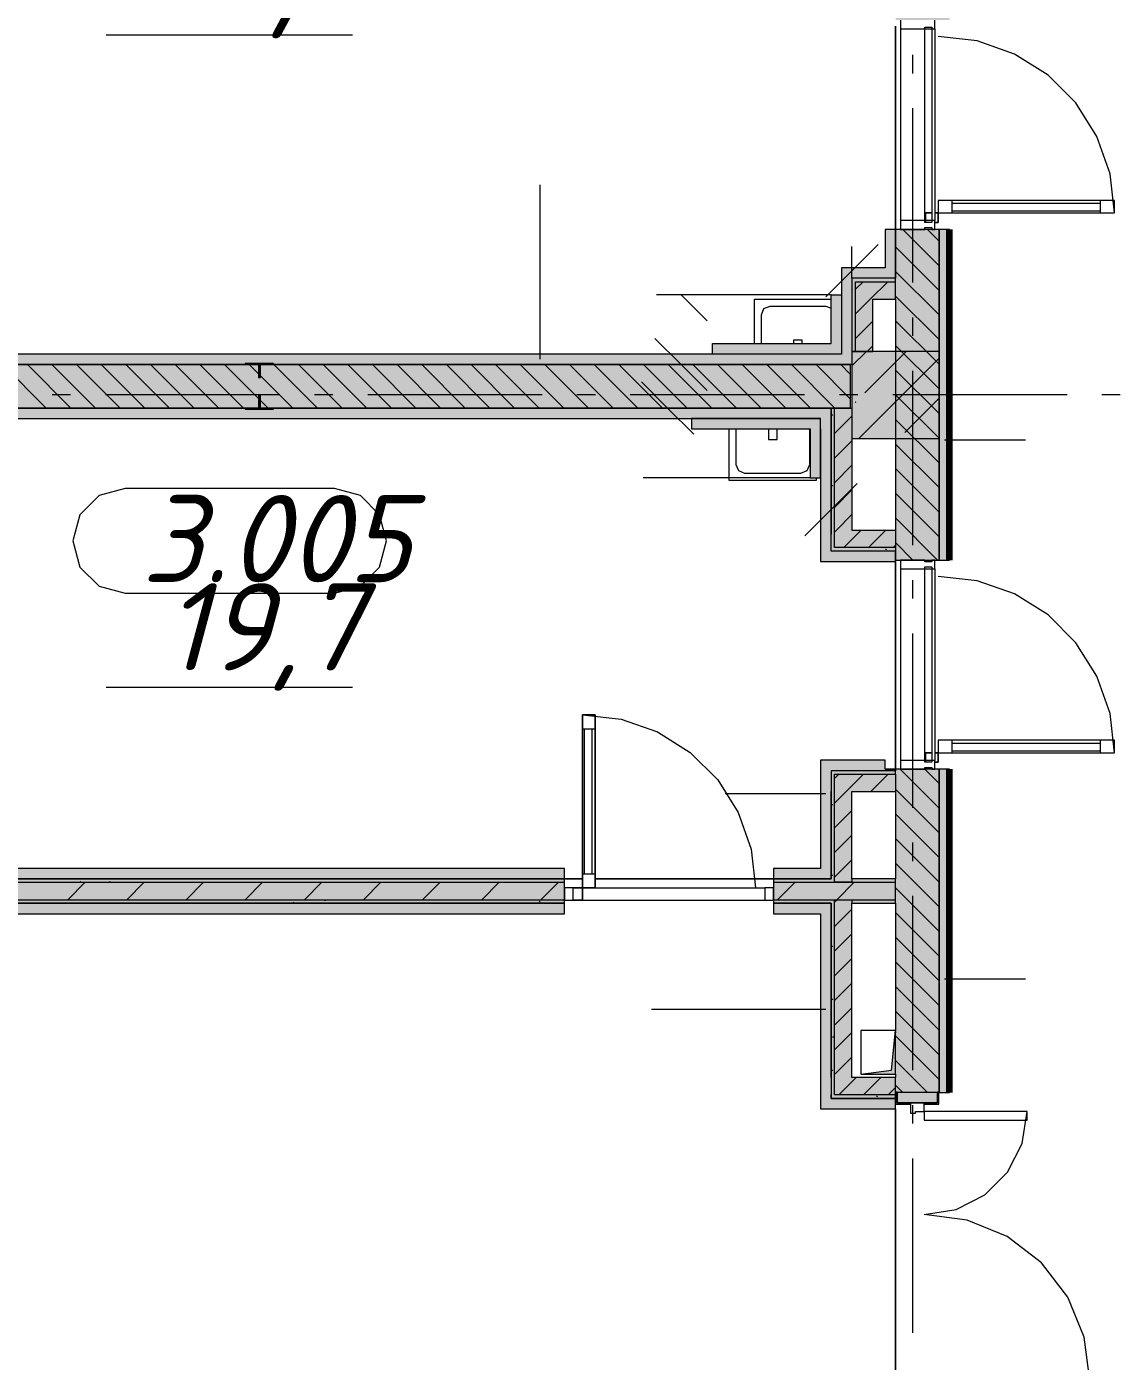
# Model space of a CAD drawing. Header units: millimetres. Extents: x -537608 to 253996, y -217170 to 186033.
# Drawn here: x -314162 to -307887, y 111279 to 118934 of the extents above; entities that cross this region are included whole.
import ezdxf

# ---------------------------------------------------------------- set-up
doc = ezdxf.new("R2010")
doc.units = ezdxf.units.MM
doc.layers.add('16) Лак 1.6м', color=160, linetype='Continuous', lineweight=90)
doc.layers.add('PDF _Геометрия', color=7, linetype='Continuous')
doc.layers.add('PDF _Текст', color=7, linetype='Continuous')
doc.layers.add('PDF _Сплошная заливка', color=7, linetype='Continuous', true_color=0xffffff)
doc.styles.add('PDF ISOCPEUR Italic', font='isocpeui.ttf')

msp = doc.modelspace()

# ---------------------------------------------------------------- hatches: boundary and pattern name
at = {"layer": 'PDF _Сплошная заливка', "transparency": 33554559}
h = msp.add_hatch(color=256, dxfattribs=at)
h.paths.add_polyline_path([(-309091.1794, 103373.2654), (-308926.1771, 103373.2654), (-308926.1771, 103491.2645), (-309176.178, 103491.2645), (-309176.178, 103373.2654)], flags=0)
h.paths.add_polyline_path([(-309011.1757, 104191.265), (-308926.1771, 104191.265), (-308926.1771, 104646.2637), (-309176.178, 104646.2637), (-309176.178, 104191.265), (-309091.1794, 104191.265)], flags=0)
h.paths.add_polyline_path([(-309011.1757, 105346.2643), (-308926.1771, 105346.2643), (-308926.1771, 107271.2631), (-309176.178, 107271.2631), (-309176.178, 105346.2643), (-309091.1794, 105346.2643)], flags=0)
h.paths.add_polyline_path([(-309176.178, 107771.2629), (-308926.1771, 107771.2629), (-308926.1771, 108895.0701), (-309176.178, 108895.0701), (-309176.178, 108152.0148)], flags=0)
h.paths.add_polyline_path([(-309011.1757, 109595.0707), (-308926.1771, 109595.0707), (-308926.1771, 109795.0693), (-309176.178, 109795.0693), (-309176.178, 109595.0707), (-309091.1794, 109595.0707)], flags=0)
h.paths.add_polyline_path([(-309091.1794, 110495.0698), (-308926.1771, 110495.0698), (-308926.1771, 110571.2628), (-309176.178, 110571.2628), (-309176.178, 110495.0698)], flags=0)
h.paths.add_polyline_path([(-308996.1739, 112821.2629), (-308926.1771, 112823.263), (-308926.1771, 114674.7169), (-309176.178, 114674.7169), (-309174.1801, 112823.263), (-309106.1812, 112821.2629)], flags=0)
h.paths.add_polyline_path([(-308926.1771, 115874.7172), (-308926.1771, 117771.2604), (-309176.178, 117771.2604), (-309176.178, 115874.7172)], flags=0)
h.paths.add_polyline_path([(-309176.178, 118971.2608), (-308926.1771, 118971.2608), (-308926.1771, 119571.2609), (-309176.178, 119571.2609), (-309176.178, 119451.2618)], flags=0)
h.paths.add_polyline_path([(-308926.1771, 120071.2607), (-308926.1771, 123276.2592), (-309176.178, 123276.2592), (-309176.178, 120071.2607), (-309088.7681, 120071.2607)], flags=0)
h.paths.add_polyline_path([(-309166.1797, 125065.5568), (-308926.1771, 125067.558), (-308926.1771, 125571.2603), (-309176.178, 125571.2603), (-309174.1801, 125067.558), (-309166.1797, 125067.558)], flags=0)
h.paths.add_polyline_path([(-308926.1771, 126071.2601), (-308926.1771, 128571.2589), (-309176.178, 128571.2589), (-309176.178, 126071.2601), (-309069.5896, 126071.2601)], flags=0)
h.paths.add_polyline_path([(-308926.1771, 129071.2587), (-308926.1771, 131570.9112), (-309176.178, 131570.9112), (-309176.178, 129071.2587)], flags=0)
h.paths.add_polyline_path([(-309176.178, 132070.9115), (-308926.1771, 132070.9115), (-308926.1771, 134768.2593), (-309176.178, 134768.2593), (-309176.178, 132222.2807)], flags=0)
at = {"layer": 'PDF _Сплошная заливка', "true_color": 0xff7d7d, "transparency": 33554559}
h = msp.add_hatch(color=11, dxfattribs=at)
h.paths.add_polyline_path([(-308926.1771, 102871.2634), (-308866.1786, 102871.2634), (-308866.1786, 103491.2645), (-308926.1771, 103491.2645), (-308926.1771, 103371.2653)], flags=0)
h.paths.add_polyline_path([(-308926.1771, 104191.265), (-308866.1786, 104191.265), (-308866.1786, 104646.2637), (-308926.1771, 104646.2637)], flags=0)
h.paths.add_polyline_path([(-308926.1771, 105346.2643), (-308866.1786, 105346.2643), (-308866.1786, 108895.0701), (-308926.1771, 108895.0701), (-308926.1771, 106736.1164)], flags=0)
h.paths.add_polyline_path([(-308866.1786, 109595.0707), (-308866.1786, 109795.0693), (-308926.1771, 109795.0693), (-308926.1771, 109595.0707)], flags=0)
h.paths.add_polyline_path([(-308866.1786, 110495.0698), (-308866.1786, 111061.2622), (-308926.1771, 111061.2622), (-308926.1771, 110495.0698)], flags=0)
h.paths.add_polyline_path([(-308866.1786, 112821.2629), (-308866.1786, 114674.7169), (-308926.1771, 114674.7169), (-308926.1771, 112821.2629)], flags=0)
h.paths.add_polyline_path([(-308866.1786, 115874.7172), (-308866.1786, 117771.2604), (-308926.1771, 117771.2604), (-308926.1771, 115874.7172)], flags=0)
h.paths.add_polyline_path([(-308866.1786, 118971.2608), (-308866.1786, 119621.2611), (-308926.1771, 119621.2611), (-308926.1771, 118971.2608)], flags=0)
for points in [[(-309236.1765, 117491.2602), (-309236.1765, 117551.2609), (-309486.1775, 117551.2609), (-309486.1775, 117491.2602), (-309248.0263, 117491.2602)], [(-309426.179, 116996.2617), (-309426.179, 117056.2602), (-316446.1767, 117056.2602), (-316446.1767, 116996.2617), (-309436.1773, 116996.2617)], [(-309546.176, 116686.2623), (-309546.176, 116746.2608), (-316416.1732, 116746.2608), (-316416.1732, 116686.2623), (-309606.1745, 116686.2623)], [(-309606.1745, 115866.2626), (-309546.176, 115866.2626), (-309546.176, 116686.2623), (-309606.1745, 116686.2623), (-309606.1745, 116346.2614)], [(-309546.176, 114666.2623), (-309236.1765, 114666.2623), (-309236.1765, 114726.2629), (-309606.1745, 114726.2629), (-309606.1745, 114666.2623)], [(-309606.1745, 114046.2633), (-309546.176, 114046.2633), (-309546.176, 114666.2623), (-309606.1745, 114666.2623), (-309606.1745, 114106.2618)], [(-309606.1745, 112726.2617), (-309546.176, 112726.2617), (-309546.176, 113846.2626), (-309606.1745, 113846.2626), (-309606.1745, 113815.6067)], [(-309176.178, 112726.2617), (-309176.178, 112786.2624), (-309546.176, 112786.2624), (-309546.176, 112726.2617), (-309248.0263, 112726.2617)]]:
    msp.add_hatch(color=11, dxfattribs=at).paths.add_polyline_path(points)
at = {"layer": 'PDF _Сплошная заливка', "transparency": 33554559}
for points in [[(-309176.178, 117471.2614), (-309176.178, 117491.2602), (-309426.179, 117491.2602), (-309426.179, 117471.2614), (-309248.0263, 117471.2614)], [(-309426.179, 117071.2621), (-309406.1738, 117071.2621), (-309406.1738, 117471.2614), (-309426.179, 117471.2614), (-309426.179, 117355.3507)], [(-309176.178, 117371.2611), (-309176.178, 117471.2614), (-309406.1738, 117471.2614), (-309406.1738, 117371.2611), (-309248.0263, 117371.2611)], [(-309248.0263, 116571.2623), (-308926.1771, 116571.2623), (-308926.1771, 117071.2621), (-309426.179, 117071.2621), (-309426.179, 116571.2623)], [(-309546.176, 116746.2608), (-309436.1773, 116746.2608), (-309436.1773, 116996.2617), (-316446.1767, 116996.2617), (-316446.1767, 116746.2608), (-310082.8987, 116746.2608)], [(-309176.178, 115946.262), (-309176.178, 116046.2624), (-309526.1793, 116046.2624), (-309526.1793, 115946.262), (-309248.0263, 115946.262)], [(-309176.178, 115926.2611), (-309176.178, 115946.262), (-309546.176, 115946.262), (-309546.176, 115926.2611), (-309248.0263, 115926.2611)], [(-309176.178, 114646.2613), (-309176.178, 114666.2623), (-309546.176, 114666.2623), (-309546.176, 114646.2613), (-309248.0263, 114646.2613)], [(-309176.178, 114546.2631), (-309176.178, 114646.2613), (-309526.1793, 114646.2613), (-309526.1793, 114546.2631), (-309248.0263, 114546.2631)], [(-309248.0263, 112806.2633), (-309176.178, 112806.2633), (-309176.178, 112906.2615), (-309526.1793, 112906.2615), (-309526.1793, 112806.2633)], [(-309176.178, 112786.2624), (-309176.178, 112806.2633), (-309546.176, 112806.2633), (-309546.176, 112786.2624), (-309248.0263, 112786.2624)]]:
    msp.add_hatch(color=256, dxfattribs=at).paths.add_polyline_path(points)
at = {"layer": 'PDF _Сплошная заливка', "true_color": 0xbce362, "transparency": 33554559}
msp.add_hatch(color=63, dxfattribs=at).paths.add_polyline_path([(-310082.8987, 116626.2616), (-309606.1745, 116626.2616), (-309606.1745, 116686.2623), (-310346.179, 116686.2623), (-310346.179, 116626.2616)])
at = {"layer": 'PDF _Сплошная заливка', "transparency": 33554559}
h = msp.add_hatch(color=256, dxfattribs=at)
h.paths.add_polyline_path([(-309526.1793, 112806.2633), (-309526.1793, 113906.2632), (-309546.176, 113906.2632), (-309546.176, 112806.2633)], flags=0)
h.paths.add_polyline_path([(-309546.176, 114046.2633), (-309526.1793, 114046.2633), (-309526.1793, 114646.2613), (-309546.176, 114646.2613), (-309546.176, 114523.5559)], flags=0)
h = msp.add_hatch(color=256, dxfattribs=at)
h.paths.add_polyline_path([(-309426.179, 112906.2615), (-309426.179, 113926.262), (-309526.1793, 113926.262), (-309526.1793, 112906.2615)], flags=0)
h.paths.add_polyline_path([(-309526.1793, 114026.2624), (-309426.179, 114026.2624), (-309426.179, 114546.2631), (-309526.1793, 114546.2631), (-309526.1793, 114046.2633)], flags=0)
at = {"layer": 'PDF _Сплошная заливка', "true_color": 0xff7d7d, "transparency": 33554559}
h = msp.add_hatch(color=11, dxfattribs=at)
h.paths.add_polyline_path([(-309606.1745, 114046.2633), (-309606.1745, 114106.2618), (-309876.1807, 114106.2618), (-309876.1807, 114046.2633)], flags=0)
h.paths.add_polyline_path([(-311076.1767, 114046.2633), (-311076.1767, 114106.2618), (-316726.1726, 114106.2618), (-316726.1726, 114046.2633), (-311752.6347, 114046.2633)], flags=0)
at = {"layer": 'PDF _Сплошная заливка', "transparency": 33554559}
h = msp.add_hatch(color=256, dxfattribs=at)
h.paths.add_polyline_path([(-309248.0263, 114026.2624), (-309176.178, 114026.2624), (-309176.178, 114046.2633), (-309426.179, 114046.2633), (-309426.179, 114026.2624)], flags=0)
h.paths.add_polyline_path([(-309876.1807, 114026.2624), (-309526.1793, 114026.2624), (-309526.1793, 114046.2633), (-309876.1807, 114046.2633)], flags=0)
h.paths.add_polyline_path([(-311076.1767, 114026.2624), (-311076.1767, 114046.2633), (-316726.1726, 114046.2633), (-316726.1726, 114026.2624), (-311752.6347, 114026.2624)], flags=0)
h = msp.add_hatch(color=256, dxfattribs=at)
h.paths.add_polyline_path([(-309176.178, 113926.262), (-309176.178, 114026.2624), (-309876.1807, 114026.2624), (-309876.1807, 113926.262), (-309248.0263, 113926.262)], flags=0)
h.paths.add_polyline_path([(-311076.1767, 113926.262), (-311076.1767, 114026.2624), (-316726.1726, 114026.2624), (-316726.1726, 113926.262), (-311752.6347, 113926.262)], flags=0)
h = msp.add_hatch(color=256, dxfattribs=at)
h.paths.add_polyline_path([(-309248.0263, 113906.2632), (-309176.178, 113906.2632), (-309176.178, 113926.262), (-309426.179, 113926.262), (-309426.179, 113906.2632)], flags=0)
h.paths.add_polyline_path([(-309876.1807, 113906.2632), (-309526.1793, 113906.2632), (-309526.1793, 113926.262), (-309876.1807, 113926.262)], flags=0)
h.paths.add_polyline_path([(-311076.1767, 113906.2632), (-311076.1767, 113926.262), (-316726.1726, 113926.262), (-316726.1726, 113906.2632), (-311752.6347, 113906.2632)], flags=0)
at = {"layer": 'PDF _Сплошная заливка', "true_color": 0xff7d7d, "transparency": 33554559}
h = msp.add_hatch(color=11, dxfattribs=at)
h.paths.add_polyline_path([(-309606.1745, 113846.2626), (-309546.176, 113846.2626), (-309546.176, 113906.2632), (-309876.1807, 113906.2632), (-309876.1807, 113846.2626)], flags=0)
h.paths.add_polyline_path([(-311752.6347, 113846.2626), (-311076.1767, 113846.2626), (-311076.1767, 113906.2632), (-316726.1726, 113906.2632), (-316726.1726, 113846.2626), (-315092.1153, 113846.2626)], flags=0)
at = {"layer": 'PDF _Сплошная заливка', "true_color": 0xe2e2e2, "transparency": 33554559}
msp.add_hatch(color=254, dxfattribs=at).paths.add_polyline_path([(-309248.0263, 112926.2624), (-309176.178, 112926.2624), (-309176.178, 113176.2634), (-309198.6807, 112948.7629), (-309376.1788, 112926.2624)])

# ---------------------------------------------------------------- linework, layer by layer
at = {"layer": '16) Лак 1.6м'}
for p, q in [((-308866.1786, 115874.7172), (-308866.1786, 117771.2604)), ((-308866.1786, 112821.2629), (-308866.1786, 114674.7169))]:
    msp.add_line(p, q, dxfattribs=at)
at = {"layer": 'PDF _Геометрия', "lineweight": 9}
for p, q in [((-309148.181, 118971.2608), (-309148.181, 118921.2605)), ((-308951.1772, 118921.2605), (-308951.1772, 118971.2608)), ((-309148.181, 118921.2605), (-309148.181, 117821.2606)), ((-309148.181, 118921.2605), (-309008.1787, 118921.2605)), ((-309008.1787, 118921.2605), (-309008.1787, 118931.261)), ((-309008.1787, 118931.261), (-308968.1769, 118931.261)), ((-309008.1787, 117821.2606), (-309008.1787, 118921.2605)), ((-309008.1787, 118921.2605), (-308968.1769, 118921.2605)), ((-308968.1769, 118931.261), (-308968.1769, 118921.2605)), ((-308968.1769, 118921.2605), (-308968.1769, 117821.2606)), ((-308968.1769, 118921.2605), (-308951.1772, 118921.2605)), ((-308951.1772, 118921.2605), (-308951.1772, 117821.2606)), ((-308706.9892, 118851.8881), (-308932.1795, 118877.2607)), ((-308493.089, 118777.0406), (-308706.9892, 118851.8881)), ((-308301.2091, 118656.4753), (-308493.089, 118777.0406)), ((-308140.9691, 118496.2331), (-308301.2091, 118656.4753)), ((-308020.395, 118304.3511), (-308140.9691, 118496.2331)), ((-307945.5498, 118090.453), (-308020.395, 118304.3511)), ((-307920.1794, 117865.2605), (-307945.5498, 118090.453)), ((-311215.4814, 117026.261), (-311215.4814, 118026.2606)), ((-308932.1795, 117937.2617), (-308932.1795, 117865.2605)), ((-307920.1794, 117937.2617), (-308932.1795, 117937.2617)), ((-308932.1795, 117937.2617), (-308932.1795, 117865.2605)), ((-307920.1794, 117937.2617), (-308932.1795, 117937.2617)), ((-308852.1757, 117865.2605), (-308852.1757, 117937.2617)), ((-308000.1745, 117919.2609), (-308852.1757, 117919.2609)), ((-308000.1745, 117865.2605), (-308000.1745, 117937.2617)), ((-307920.1794, 117865.2605), (-307920.1794, 117937.2617)), ((-307920.1794, 117865.2605), (-307920.1794, 117937.2617)), ((-309008.1787, 117821.2606), (-309148.181, 117821.2606)), ((-309148.181, 117821.2606), (-309148.181, 117771.2604)), ((-308968.1769, 117821.2606), (-309008.1787, 117821.2606)), ((-309008.1787, 117811.2602), (-309008.1787, 117821.2606)), ((-308968.1769, 117811.2602), (-309008.1787, 117811.2602)), ((-309004.1742, 117811.2602), (-309004.1742, 117865.2605)), ((-309004.1742, 117865.2605), (-308968.1769, 117865.2605)), ((-308968.1769, 117865.2605), (-309004.1742, 117865.2605)), ((-309004.1742, 117865.2605), (-309004.1742, 117811.2602)), ((-308951.1772, 117821.2606), (-308968.1769, 117821.2606)), ((-308968.1769, 117821.2606), (-308968.1769, 117811.2602)), ((-308932.1795, 117865.2605), (-308951.1772, 117865.2605)), ((-308951.1772, 117865.2605), (-308932.1795, 117865.2605)), ((-308951.1772, 117771.2604), (-308951.1772, 117821.2606)), ((-308932.1795, 117811.2602), (-308951.1772, 117811.2602)), ((-308951.1772, 117811.2602), (-308932.1795, 117811.2602)), ((-308932.1795, 117865.2605), (-307920.1794, 117865.2605)), ((-308932.1795, 117865.2605), (-307920.1794, 117865.2605)), ((-308932.1795, 117865.2605), (-308932.1795, 117811.2602)), ((-308932.1795, 117811.2602), (-308932.1795, 117865.2605)), ((-308932.1795, 117865.2605), (-307920.1794, 117865.2605)), ((-308000.1745, 117875.261), (-308852.1757, 117875.261)), ((-309176.178, 117771.2604), (-309236.1765, 117771.2604)), ((-309236.1765, 117771.2604), (-309236.1765, 117551.2609)), ((-308926.1771, 117771.2604), (-309176.178, 117771.2604)), ((-309176.178, 117771.2604), (-309176.178, 117491.2602)), ((-309176.178, 117491.2602), (-309176.178, 117771.2604)), ((-309148.181, 117771.2604), (-309008.1787, 117771.2604)), ((-308926.1771, 117562.9686), (-309134.471, 117771.2604)), ((-309008.1787, 117771.2604), (-309008.1787, 117781.2609)), ((-309008.1787, 117781.2609), (-308968.1769, 117781.2609)), ((-308926.1771, 117704.3897), (-308993.0478, 117771.2604)), ((-308968.1769, 117781.2609), (-308968.1769, 117771.2604)), ((-308968.1769, 117771.2604), (-308951.1772, 117771.2604)), ((-308926.1771, 115874.7172), (-308926.1771, 117771.2604)), ((-308866.1786, 117771.2604), (-308926.1771, 117771.2604)), ((-308926.1771, 117771.2604), (-308926.1771, 115874.7172)), ((-309426.179, 117533.8263), (-309426.179, 117673.8263)), ((-308926.1771, 117421.5476), (-309176.178, 117671.5464)), ((-309236.1765, 117551.2609), (-309486.1775, 117551.2609)), ((-309486.1775, 117551.2609), (-309486.1775, 117491.2602)), ((-309426.179, 117491.2602), (-309426.179, 117533.8263)), ((-308926.1771, 117280.1244), (-309176.178, 117530.1253)), ((-309486.1775, 117491.2602), (-309486.1775, 117116.261)), ((-309176.178, 117491.2602), (-309426.179, 117491.2602)), ((-309426.179, 117491.2602), (-309426.179, 117471.2614)), ((-309236.1765, 117491.2602), (-309426.179, 117491.2602)), ((-309426.179, 117491.2602), (-309426.179, 117056.2602)), ((-309426.179, 117471.2614), (-309426.179, 117371.2611)), ((-309406.1738, 117427.8385), (-309362.753, 117471.2614)), ((-309406.1738, 117371.2611), (-309406.1738, 117471.2614)), ((-309406.1738, 117471.2614), (-309176.178, 117471.2614)), ((-309321.3301, 117371.2611), (-309221.3297, 117471.2614)), ((-309176.178, 117491.2602), (-309236.1765, 117491.2602)), ((-309176.178, 117471.2614), (-309176.178, 117491.2602)), ((-309176.178, 117371.2611), (-309176.178, 117471.2614)), ((-310407.1593, 117396.2612), (-310547.1616, 117396.2612)), ((-309546.176, 117396.2612), (-310407.1593, 117396.2612)), ((-309546.176, 117116.261), (-309546.176, 117396.2612)), ((-309546.176, 117396.2612), (-309486.1775, 117396.2612)), ((-309486.1775, 117396.2612), (-309486.1775, 117116.261)), ((-309426.179, 117371.2611), (-309426.179, 117071.2621)), ((-309406.1738, 117286.4175), (-309321.3301, 117371.2611)), ((-309406.1738, 117071.2621), (-309406.1738, 117371.2611)), ((-309306.1819, 117371.2611), (-309176.178, 117371.2611)), ((-309306.1819, 117071.2621), (-309306.1819, 117371.2611)), ((-309179.9155, 117371.2611), (-309176.178, 117374.9964)), ((-308926.1771, 117138.7033), (-309176.178, 117388.7043)), ((-309176.178, 117371.2611), (-309176.178, 115874.7172)), ((-309406.1738, 117144.9964), (-309306.1819, 117244.9946)), ((-308926.1771, 116997.2823), (-309176.178, 117247.2832)), ((-310226.1821, 117056.2602), (-316446.1767, 117056.2602)), ((-310226.1821, 117056.2602), (-310226.1821, 117116.261)), ((-310226.1821, 117116.261), (-309546.176, 117116.261)), ((-309486.1775, 117056.2602), (-310226.1821, 117056.2602)), ((-309486.1775, 117056.2602), (-310226.1821, 117056.2602)), ((-309486.1775, 117116.261), (-309486.1775, 117056.2602)), ((-309426.179, 116988.0999), (-309343.0147, 117071.2621)), ((-309426.179, 117071.2621), (-309406.1738, 117071.2621)), ((-308926.1771, 117071.2621), (-309426.179, 117071.2621)), ((-309426.179, 117071.2621), (-309426.179, 116571.2623)), ((-309426.179, 117056.2602), (-309426.179, 116996.2617)), ((-309406.1738, 117071.2621), (-309306.1819, 117071.2621)), ((-309351.816, 116834.3661), (-309114.9222, 117071.2621)), ((-309338.4935, 117071.2621), (-309306.1819, 117103.5736)), ((-308926.1771, 116855.8612), (-309176.178, 117105.8622)), ((-308926.1771, 116571.2623), (-308926.1771, 117071.2621)), ((-309436.1773, 116996.2617), (-316446.1767, 116996.2617)), ((-316446.1767, 116996.2617), (-309436.1773, 116996.2617)), ((-314049.1644, 116746.2608), (-314299.1653, 116996.2617)), ((-313907.7498, 116746.2608), (-314157.7422, 116996.2617)), ((-313766.3266, 116746.2608), (-314016.3275, 116996.2617)), ((-313624.9034, 116746.2608), (-313874.9043, 116996.2617)), ((-313483.4801, 116746.2608), (-313733.4811, 116996.2617)), ((-313342.057, 116746.2608), (-313592.0579, 116996.2617)), ((-313200.6423, 116746.2608), (-313450.6433, 116996.2617)), ((-313059.2192, 116746.2608), (-313309.2201, 116996.2617)), ((-312917.7959, 116746.2608), (-313167.7969, 116996.2617)), ((-312776.3727, 116746.2608), (-313026.3737, 116996.2617)), ((-312634.9581, 116746.2608), (-312884.9505, 116996.2617)), ((-312493.5349, 116746.2608), (-312743.5359, 116996.2617)), ((-312352.1117, 116746.2608), (-312602.1126, 116996.2617)), ((-312210.6885, 116746.2608), (-312460.6895, 116996.2617)), ((-312069.2653, 116746.2608), (-312319.2662, 116996.2617)), ((-311927.8507, 116746.2608), (-312177.843, 116996.2617)), ((-311786.4275, 116746.2608), (-312036.4284, 116996.2617)), ((-311645.0043, 116746.2608), (-311895.0052, 116996.2617)), ((-311503.581, 116746.2608), (-311753.582, 116996.2617)), ((-311362.1579, 116746.2608), (-311612.1588, 116996.2617)), ((-311220.7432, 116746.2608), (-311470.7442, 116996.2617)), ((-311079.32, 116746.2608), (-311329.321, 116996.2617)), ((-310937.8968, 116746.2608), (-311187.8978, 116996.2617)), ((-310796.4736, 116746.2608), (-311046.4746, 116996.2617)), ((-310655.059, 116746.2608), (-310905.0513, 116996.2617)), ((-310513.6358, 116746.2608), (-310763.6368, 116996.2617)), ((-310372.2126, 116746.2608), (-310622.2135, 116996.2617)), ((-310407.1593, 116996.2617), (-310547.1616, 116996.2617)), ((-310230.7894, 116746.2608), (-310480.7904, 116996.2617)), ((-310195.0245, 116996.2617), (-310407.1593, 116996.2617)), ((-310089.3662, 116746.2608), (-310339.3671, 116996.2617)), ((-309947.9516, 116746.2608), (-310197.9525, 116996.2617)), ((-309806.5283, 116746.2608), (-310056.5293, 116996.2617)), ((-309665.1052, 116746.2608), (-309915.1061, 116996.2617)), ((-309523.6819, 116746.2608), (-309773.6829, 116996.2617)), ((-309436.1773, 116800.175), (-309632.2597, 116996.2617)), ((-309436.1773, 116941.5983), (-309490.8451, 116996.2617)), ((-309426.179, 116996.2617), (-309436.1773, 116996.2617)), ((-309436.1773, 116996.2617), (-309436.1773, 116746.2608)), ((-309386.823, 116571.2623), (-308926.1771, 117031.9017)), ((-308926.1771, 116714.4401), (-309176.178, 116964.4411)), ((-308926.1771, 116573.0191), (-309176.178, 116823.0179)), ((-309546.176, 116746.2608), (-316416.1732, 116746.2608)), ((-316416.1732, 116746.2608), (-309546.176, 116746.2608)), ((-310696.344, 116746.2608), (-310484.2092, 116746.2608)), ((-310484.2092, 116746.2608), (-310344.2155, 116746.2608)), ((-309436.1773, 116746.2608), (-309546.176, 116746.2608)), ((-309546.176, 116746.2608), (-309546.176, 116686.2623)), ((-309546.176, 116686.2623), (-309546.176, 116746.2608)), ((-309546.176, 116746.2608), (-309526.1793, 116746.2608)), ((-309526.1793, 116742.153), (-309522.0715, 116746.2608)), ((-309526.1793, 116046.2624), (-309526.1793, 116746.2608)), ((-309526.1793, 116746.2608), (-309426.179, 116746.2608)), ((-309426.179, 116746.2608), (-309426.179, 116046.2624)), ((-309408.8348, 116777.3408), (-309404.0983, 116782.0817)), ((-309123.7148, 116606.2671), (-308926.1771, 116803.8049)), ((-316416.1732, 116686.2623), (-309606.1745, 116686.2623)), ((-309606.1745, 116686.2623), (-310346.179, 116686.2623)), ((-310346.179, 116686.2623), (-310346.179, 116626.2616)), ((-309606.1745, 116626.2616), (-309606.1745, 116686.2623)), ((-309546.176, 116686.2623), (-309546.176, 116046.2624)), ((-309546.176, 116046.2624), (-309546.176, 116686.2623)), ((-309526.1793, 116600.7319), (-309426.179, 116700.7323)), ((-308926.1771, 116431.598), (-309176.178, 116681.5969)), ((-310346.179, 116626.2616), (-309666.1817, 116626.2616)), ((-309666.1817, 116626.2616), (-309666.1817, 116346.2614)), ((-309606.1745, 116346.2614), (-309606.1745, 116626.2616)), ((-309606.1745, 116626.2616), (-309606.1745, 116346.2614)), ((-309526.1793, 116459.3108), (-309426.179, 116559.3112)), ((-309426.179, 116571.2623), (-308926.1771, 116571.2623)), ((-308926.1771, 116290.177), (-309176.178, 116540.1758)), ((-308930.6208, 116571.2623), (-308926.1771, 116575.706)), ((-308896.1821, 116563.8669), (-308430.0246, 116563.8669)), ((-309546.176, 116376.0992), (-309546.176, 116163.9665)), ((-309526.1793, 116317.8898), (-309426.179, 116417.888)), ((-308926.1771, 116148.7537), (-309176.178, 116398.7547)), ((-310484.2092, 116346.2614), (-310624.2115, 116346.2614)), ((-309666.1817, 116346.2614), (-310484.2092, 116346.2614)), ((-309666.1817, 116346.2614), (-309606.1745, 116346.2614)), ((-309606.1745, 116346.2614), (-309606.1745, 115866.2626)), ((-309526.1793, 116176.4666), (-309426.179, 116276.467)), ((-308926.1771, 116007.3327), (-309176.178, 116257.3336)), ((-309546.176, 116163.9665), (-309546.176, 116023.9664)), ((-309514.9668, 116046.2624), (-309426.179, 116135.0459)), ((-308934.9784, 115874.7172), (-309176.178, 116115.9126)), ((-309546.176, 115946.262), (-309546.176, 116046.2624)), ((-309526.1793, 116035.0455), (-309514.9668, 116046.2624)), ((-309526.1793, 115946.262), (-309526.1793, 116046.2624)), ((-309473.544, 115946.262), (-309373.5436, 116046.2624)), ((-309426.179, 116046.2624), (-309176.178, 116046.2624)), ((-309332.1207, 115946.262), (-309232.1204, 116046.2624)), ((-309176.178, 116046.2624), (-309176.178, 115946.262)), ((-309076.4015, 115874.7172), (-309176.178, 115974.4915)), ((-309546.176, 115926.2611), (-309546.176, 115946.262)), ((-309546.176, 115926.2611), (-309546.176, 115946.262)), ((-309176.178, 115926.2611), (-309546.176, 115926.2611)), ((-309176.178, 115926.2611), (-309546.176, 115926.2611)), ((-309176.178, 115946.262), (-309526.1793, 115946.262)), ((-309190.6975, 115946.262), (-309176.178, 115960.7815)), ((-309176.178, 115946.262), (-309176.178, 115926.2611)), ((-309176.178, 115866.2626), (-309176.178, 115926.2611)), ((-309606.1745, 115866.2626), (-309546.176, 115866.2626)), ((-309546.176, 115866.2626), (-309176.178, 115866.2626)), ((-309176.178, 115874.7172), (-308926.1771, 115874.7172)), ((-309008.1787, 115874.7172), (-309148.181, 115874.7172)), ((-309148.181, 115874.7172), (-309148.181, 115824.7171)), ((-309148.181, 115824.7171), (-309148.181, 114724.7171)), ((-309148.181, 115824.7171), (-309008.1787, 115824.7171)), ((-309008.1787, 115864.7168), (-309008.1787, 115874.7172)), ((-308968.1769, 115864.7168), (-309008.1787, 115864.7168)), ((-309008.1787, 115824.7171), (-309008.1787, 115834.7175)), ((-309008.1787, 115834.7175), (-308968.1769, 115834.7175)), ((-309008.1787, 114724.7171), (-309008.1787, 115824.7171)), ((-309008.1787, 115824.7171), (-308968.1769, 115824.7171)), ((-308968.1769, 115874.7172), (-308968.1769, 115864.7168)), ((-308951.1772, 115874.7172), (-308968.1769, 115874.7172)), ((-308968.1769, 115834.7175), (-308968.1769, 115824.7171)), ((-308968.1769, 115824.7171), (-308968.1769, 114724.7171)), ((-308968.1769, 115824.7171), (-308951.1772, 115824.7171)), ((-308951.1772, 115824.7171), (-308951.1772, 115874.7172)), ((-308951.1772, 115824.7171), (-308951.1772, 114724.7171)), ((-308926.1771, 115874.7172), (-308866.1786, 115874.7172)), ((-308706.9892, 115755.3445), (-308932.1795, 115780.7171)), ((-308493.089, 115680.4972), (-308706.9892, 115755.3445)), ((-308301.2091, 115559.9296), (-308493.089, 115680.4972)), ((-308140.9691, 115399.6895), (-308301.2091, 115559.9296)), ((-308020.395, 115207.8076), (-308140.9691, 115399.6895)), ((-307945.5498, 114993.9074), (-308020.395, 115207.8076)), ((-310972.1805, 113995.262), (-310972.1805, 114987.2612)), ((-310972.1805, 114987.2612), (-310900.1771, 114987.2612)), ((-310900.1771, 114987.2612), (-310972.1805, 114987.2612)), ((-310972.1805, 114987.2612), (-310972.1805, 113995.262)), ((-310972.1805, 113995.262), (-310972.1805, 114987.2612)), ((-310972.1805, 114987.2612), (-310751.4338, 114962.3903)), ((-310900.1771, 114987.2612), (-310900.1771, 113995.262)), ((-310900.1771, 113995.262), (-310900.1771, 114987.2612)), ((-307920.1794, 114768.717), (-307945.5498, 114993.9074)), ((-310972.1805, 114907.2617), (-310900.1771, 114907.2617)), ((-310962.1735, 114907.2617), (-310962.1735, 114075.2615)), ((-310918.1758, 114907.2617), (-310918.1758, 114075.2615)), ((-310751.4338, 114962.3903), (-310541.762, 114889.024)), ((-310541.762, 114889.024), (-310353.68, 114770.8399)), ((-308932.1795, 114840.7161), (-308932.1795, 114768.717)), ((-307920.1794, 114840.7161), (-308932.1795, 114840.7161)), ((-308932.1795, 114840.7161), (-308932.1795, 114768.717)), ((-307920.1794, 114840.7161), (-308932.1795, 114840.7161)), ((-308852.1757, 114768.717), (-308852.1757, 114840.7161)), ((-308000.1745, 114768.717), (-308000.1745, 114840.7161)), ((-307920.1794, 114768.717), (-307920.1794, 114840.7161)), ((-307920.1794, 114768.717), (-307920.1794, 114840.7161)), ((-310353.68, 114770.8399), (-310196.6005, 114613.7646)), ((-309004.1742, 114714.7166), (-309004.1742, 114768.717)), ((-309004.1742, 114768.717), (-308968.1769, 114768.717)), ((-308968.1769, 114768.717), (-309004.1742, 114768.717)), ((-309004.1742, 114768.717), (-309004.1742, 114714.7166)), ((-308932.1795, 114768.717), (-308951.1772, 114768.717)), ((-308951.1772, 114768.717), (-308932.1795, 114768.717)), ((-308932.1795, 114768.717), (-307920.1794, 114768.717)), ((-308932.1795, 114768.717), (-307920.1794, 114768.717)), ((-308932.1795, 114768.717), (-308932.1795, 114714.7166)), ((-308932.1795, 114714.7166), (-308932.1795, 114768.717)), ((-308932.1795, 114768.717), (-307920.1794, 114768.717)), ((-308000.1745, 114822.7174), (-308852.1757, 114822.7174)), ((-308000.1745, 114778.7175), (-308852.1757, 114778.7175)), ((-309236.1765, 114726.2629), (-309606.1745, 114726.2629)), ((-309606.1745, 114726.2629), (-309606.1745, 114666.2623)), ((-309236.1765, 114674.7169), (-309236.1765, 114726.2629)), ((-309176.178, 114674.7169), (-309236.1765, 114674.7169)), ((-308926.1771, 114674.7169), (-309176.178, 114674.7169)), ((-309176.178, 114674.7169), (-309176.178, 114666.2623)), ((-309176.178, 114666.2623), (-309176.178, 114674.7169)), ((-308926.1771, 114451.6989), (-309149.1972, 114674.7169)), ((-309008.1787, 114724.7171), (-309148.181, 114724.7171)), ((-309148.181, 114724.7171), (-309148.181, 114674.7169)), ((-309148.181, 114674.7169), (-309008.1787, 114674.7169)), ((-308968.1769, 114724.7171), (-309008.1787, 114724.7171)), ((-309008.1787, 114714.7166), (-309008.1787, 114724.7171)), ((-308968.1769, 114714.7166), (-309008.1787, 114714.7166)), ((-309008.1787, 114674.7169), (-309008.1787, 114684.7173)), ((-309008.1787, 114684.7173), (-308968.1769, 114684.7173)), ((-308926.1771, 114593.12), (-309007.774, 114674.7169)), ((-308951.1772, 114724.7171), (-308968.1769, 114724.7171)), ((-308968.1769, 114724.7171), (-308968.1769, 114714.7166)), ((-308968.1769, 114684.7173), (-308968.1769, 114674.7169)), ((-308968.1769, 114674.7169), (-308951.1772, 114674.7169)), ((-308951.1772, 114674.7169), (-308951.1772, 114724.7171)), ((-308932.1795, 114714.7166), (-308951.1772, 114714.7166)), ((-308951.1772, 114714.7166), (-308932.1795, 114714.7166)), ((-308926.1771, 112821.2629), (-308926.1771, 114674.7169)), ((-308926.1771, 114674.7169), (-308926.1771, 112821.2629)), ((-308866.1786, 114674.7169), (-308926.1771, 114674.7169)), ((-310196.6005, 114613.7646), (-310078.4205, 114425.674)), ((-309606.1745, 114666.2623), (-309606.1745, 114106.2618)), ((-309236.1765, 114666.2623), (-309546.176, 114666.2623)), ((-309546.176, 114666.2623), (-309546.176, 114646.2613)), ((-309176.178, 114666.2623), (-309546.176, 114666.2623)), ((-309546.176, 114666.2623), (-309546.176, 114646.2613)), ((-309546.176, 114646.2613), (-309546.176, 114546.2631)), ((-309526.1793, 114620.8328), (-309500.7487, 114646.2613)), ((-309526.1793, 114546.2631), (-309526.1793, 114646.2613)), ((-309526.1793, 114646.2613), (-309176.178, 114646.2613)), ((-309459.3259, 114546.2631), (-309359.3255, 114646.2613)), ((-309317.9026, 114546.2631), (-309217.9109, 114646.2613)), ((-309176.178, 114666.2623), (-309236.1765, 114666.2623)), ((-309176.178, 114646.2613), (-309176.178, 114666.2623)), ((-309176.178, 114646.2613), (-309176.178, 114546.2631)), ((-309576.1796, 114534.3465), (-310154.2475, 114534.3465)), ((-309546.176, 114546.2631), (-309546.176, 114046.2633)), ((-309546.176, 114046.2633), (-309546.176, 114546.2631)), ((-309526.1793, 114479.4117), (-309459.3259, 114546.2631)), ((-309526.1793, 114046.2633), (-309526.1793, 114546.2631)), ((-309426.179, 114046.2633), (-309426.179, 114546.2631)), ((-309426.179, 114546.2631), (-309176.178, 114546.2631)), ((-309176.488, 114546.2631), (-309176.178, 114546.5688)), ((-308926.1771, 114310.2779), (-309176.178, 114560.2788)), ((-309176.178, 114546.2631), (-309176.178, 114046.2633)), ((-310078.4205, 114425.674), (-310005.0479, 114216.0021)), ((-309526.1793, 114337.9907), (-309426.179, 114437.991)), ((-308926.1771, 114168.8568), (-309176.178, 114418.8556)), ((-309526.1793, 114196.5696), (-309426.179, 114296.57)), ((-310005.0479, 114216.0021), (-309980.177, 113995.262)), ((-308926.1771, 114027.4357), (-309176.178, 114277.4345)), ((-309526.1793, 114055.1486), (-309426.179, 114155.1489)), ((-308926.1771, 113886.0147), (-309176.178, 114136.0135)), ((-311076.1767, 114106.2618), (-316666.1741, 114106.2618)), ((-311076.1767, 114046.2633), (-311076.1767, 114106.2618)), ((-310972.1805, 114075.2615), (-310900.1771, 114075.2615)), ((-309606.1745, 114106.2618), (-309876.1807, 114106.2618)), ((-309876.1807, 114106.2618), (-309876.1807, 114046.2633)), ((-311076.1767, 114046.2633), (-316726.1726, 114046.2633)), ((-316726.1726, 114046.2633), (-311076.1767, 114046.2633)), ((-316726.1726, 114026.2624), (-311076.1767, 114026.2624)), ((-313925.9896, 113926.262), (-313825.9892, 114026.2624)), ((-313586.5808, 113926.262), (-313486.5804, 114026.2624)), ((-313247.1634, 113926.262), (-313147.163, 114026.2624)), ((-312907.7546, 113926.262), (-312807.7541, 114026.2624)), ((-312568.3458, 113926.262), (-312468.3453, 114026.2624)), ((-312228.9283, 113926.262), (-312128.9279, 114026.2624)), ((-311889.5195, 113926.262), (-311789.5191, 114026.2624)), ((-311550.1107, 113926.262), (-311450.1103, 114026.2624)), ((-311210.7019, 113926.262), (-311110.7015, 114026.2624)), ((-311076.1767, 114026.2624), (-311076.1767, 114046.2633)), ((-311076.1767, 113926.262), (-311076.1767, 114026.2624)), ((-311026.1765, 113994.2631), (-311076.1767, 113994.2631)), ((-311076.1767, 113994.2631), (-311076.1767, 113924.2619)), ((-310972.1805, 113995.262), (-311026.1765, 113995.262)), ((-311026.1765, 113995.262), (-310972.1805, 113995.262)), ((-311026.1765, 113994.2631), (-309926.1809, 113994.2631)), ((-311026.1765, 113924.2619), (-311026.1765, 113994.2631)), ((-310900.1771, 113995.262), (-310972.1805, 113995.262)), ((-310972.1805, 113995.262), (-310900.1771, 113995.262)), ((-310972.1805, 113995.262), (-310972.1805, 113923.2629)), ((-310972.1805, 113923.2629), (-310972.1805, 113995.262)), ((-309876.1807, 113994.2631), (-309926.1809, 113994.2631)), ((-309926.1809, 113994.2631), (-309926.1809, 113924.2619)), ((-309606.1745, 114046.2633), (-309876.1807, 114046.2633)), ((-309876.1807, 114046.2633), (-309876.1807, 114026.2624)), ((-309876.1807, 114046.2633), (-309606.1745, 114046.2633)), ((-309876.1807, 114026.2624), (-309526.1793, 114026.2624)), ((-309876.1807, 114026.2624), (-309876.1807, 113926.262)), ((-309876.1807, 113924.2619), (-309876.1807, 113994.2631)), ((-309853.058, 113926.262), (-309753.0576, 114026.2624)), ((-309546.176, 114046.2633), (-309606.1745, 114046.2633)), ((-309606.1745, 114046.2633), (-309546.176, 114046.2633)), ((-309526.1793, 114026.2624), (-309526.1793, 114046.2633)), ((-309526.1793, 114026.2624), (-309426.179, 114026.2624)), ((-309426.179, 114026.2624), (-309526.1793, 114026.2624)), ((-309513.6406, 113926.262), (-309413.6402, 114026.2624)), ((-309176.178, 114046.2633), (-309426.179, 114046.2633)), ((-309426.179, 114046.2633), (-309426.179, 114026.2624)), ((-309426.179, 114026.2624), (-309176.178, 114026.2624)), ((-309176.178, 114026.2624), (-309176.178, 114046.2633)), ((-309176.178, 113926.262), (-309176.178, 114026.2624)), ((-308926.1771, 113744.5936), (-309176.178, 113994.5925)), ((-316726.1726, 113926.262), (-311076.1767, 113926.262)), ((-311076.1767, 113906.2632), (-311076.1767, 113926.262)), ((-311076.1767, 113924.2619), (-311026.1765, 113924.2619)), ((-311026.1765, 113924.2619), (-309926.1809, 113924.2619)), ((-310972.1805, 113923.2629), (-311026.1765, 113923.2629)), ((-311026.1765, 113923.2629), (-310972.1805, 113923.2629)), ((-309926.1809, 113924.2619), (-309876.1807, 113924.2619)), ((-309876.1807, 113926.262), (-309526.1793, 113926.262)), ((-309876.1807, 113926.262), (-309876.1807, 113906.2632)), ((-309526.1793, 113913.7275), (-309513.6406, 113926.262)), ((-309526.1793, 113926.262), (-309426.179, 113926.262)), ((-309526.1793, 113906.2632), (-309526.1793, 113926.262)), ((-309526.1793, 113926.262), (-309426.179, 113926.262)), ((-309426.179, 113926.262), (-309176.178, 113926.262)), ((-309426.179, 113926.262), (-309426.179, 113906.2632)), ((-309176.178, 113906.2632), (-309176.178, 113926.262)), ((-316726.1726, 113906.2632), (-311076.1767, 113906.2632)), ((-311076.1767, 113906.2632), (-316726.1726, 113906.2632)), ((-316666.1741, 113846.2626), (-311076.1767, 113846.2626)), ((-311076.1767, 113846.2626), (-311076.1767, 113906.2632)), ((-309876.1807, 113906.2632), (-309546.176, 113906.2632)), ((-309546.176, 113906.2632), (-309876.1807, 113906.2632)), ((-309876.1807, 113906.2632), (-309876.1807, 113846.2626)), ((-309876.1807, 113846.2626), (-309606.1745, 113846.2626)), ((-309606.1745, 113846.2626), (-309606.1745, 112726.2617)), ((-309546.176, 113906.2632), (-309546.176, 113846.2626)), ((-309546.176, 113846.2626), (-309546.176, 113906.2632)), ((-309546.176, 113846.2626), (-309546.176, 112906.2615)), ((-309546.176, 112906.2615), (-309546.176, 113846.2626)), ((-309526.1793, 112906.2615), (-309526.1793, 113906.2632)), ((-309526.1793, 113772.3064), (-309426.179, 113872.3047)), ((-309426.179, 112906.2615), (-309426.179, 113906.2632)), ((-309426.179, 113906.2632), (-309176.178, 113906.2632)), ((-309176.178, 113906.2632), (-309176.178, 113176.2634)), ((-308926.1771, 113603.1704), (-309176.178, 113853.1714)), ((-309526.1793, 113630.8833), (-309426.179, 113730.8836)), ((-308926.1771, 113461.7493), (-309176.178, 113711.7503)), ((-309526.1793, 113489.4622), (-309426.179, 113589.4626)), ((-308926.1771, 113320.3283), (-309176.178, 113570.3292)), ((-309526.1793, 113348.0411), (-309426.179, 113448.0415)), ((-308896.1821, 113473.1126), (-308430.0246, 113473.1126)), ((-308926.1771, 113178.9072), (-309176.178, 113428.9082)), ((-309576.1796, 113297.1883), (-310576.1748, 113297.1883)), ((-309526.1793, 113206.62), (-309426.179, 113306.6205)), ((-308926.1771, 113037.4862), (-309176.178, 113287.485)), ((-309526.1793, 113065.199), (-309426.179, 113165.1994)), ((-308926.1771, 112896.0652), (-309176.178, 113146.0639)), ((-309526.1793, 112923.7779), (-309426.179, 113023.7783)), ((-308992.7981, 112821.2629), (-309176.178, 113004.6429)), ((-309176.178, 112926.2624), (-309176.178, 112906.2615)), ((-309546.176, 112906.2615), (-309546.176, 112806.2633)), ((-309526.1793, 112806.2633), (-309526.1793, 112906.2615)), ((-309502.2729, 112806.2633), (-309402.2726, 112906.2615)), ((-309176.178, 112906.2615), (-309426.179, 112906.2615)), ((-309360.8498, 112806.2633), (-309260.8494, 112906.2615)), ((-309219.4266, 112806.2633), (-309176.178, 112849.514)), ((-309176.178, 112821.2629), (-309176.178, 112906.2615)), ((-309134.2212, 112821.2629), (-309176.178, 112863.2218)), ((-309546.176, 112806.2633), (-309546.176, 112786.2624)), ((-309546.176, 112786.2624), (-309546.176, 112806.2633)), ((-309546.176, 112786.2624), (-309176.178, 112786.2624)), ((-309176.178, 112786.2624), (-309546.176, 112786.2624)), ((-309176.178, 112806.2633), (-309526.1793, 112806.2633)), ((-309176.178, 112806.2633), (-309176.178, 112821.2629)), ((-309176.178, 112786.2624), (-309176.178, 112806.2633)), ((-309176.178, 112726.2617), (-309176.178, 112786.2624)), ((-309166.1797, 112823.263), (-309174.1801, 112823.263)), ((-309174.1801, 112823.263), (-309174.1801, 112753.2619)), ((-309166.1797, 112761.2623), (-309166.1797, 112823.263)), ((-308936.1753, 112821.2629), (-309166.1797, 112821.2629)), ((-309166.1797, 112821.2629), (-309166.1797, 112761.2623)), ((-309091.1794, 112761.2623), (-309166.1797, 112761.2623)), ((-309166.1797, 112761.2623), (-308936.1753, 112761.2623)), ((-309011.1757, 112761.2623), (-309091.1794, 112761.2623)), ((-309091.1794, 112761.2623), (-309091.1794, 112701.2616)), ((-309091.1794, 112753.2619), (-309091.1794, 112761.2623)), ((-309011.1757, 112711.262), (-309011.1757, 112761.2623)), ((-308936.1753, 112761.2623), (-309011.1757, 112761.2623)), ((-309011.1757, 112761.2623), (-309011.1757, 112753.2619)), ((-308936.1753, 112823.263), (-308936.1753, 112761.2623)), ((-308928.175, 112823.263), (-308936.1753, 112823.263)), ((-308936.1753, 112761.2623), (-308936.1753, 112821.2629)), ((-308928.175, 112753.2619), (-308928.175, 112823.263)), ((-308926.1771, 112821.2629), (-308866.1786, 112821.2629)), ((-309606.1745, 112726.2617), (-309546.176, 112726.2617)), ((-309546.176, 112726.2617), (-309176.178, 112726.2617)), ((-309174.1801, 112753.2619), (-309091.1794, 112753.2619)), ((-309091.1794, 112701.2616), (-309061.1759, 112701.2616)), ((-309061.1759, 112701.2616), (-309061.1759, 112711.262)), ((-309061.1759, 112711.262), (-309011.1757, 112711.262)), ((-309011.1757, 112753.2619), (-308928.175, 112753.2619)), ((-308421.1803, 112711.262), (-309011.1757, 112711.262)), ((-309011.1757, 112711.262), (-309011.1757, 112661.2619)), ((-308450.0557, 112528.9435), (-308421.1803, 112711.262)), ((-308421.1803, 112661.2619), (-308421.1803, 112711.262)), ((-309011.1757, 112661.2619), (-308421.1803, 112661.2619)), ((-308533.8572, 112364.4686), (-308450.0557, 112528.9435)), ((-308664.3865, 112233.9436), (-308533.8572, 112364.4686)), ((-308828.8549, 112150.1399), (-308664.3865, 112233.9436)), ((-309011.1757, 112121.2624), (-308828.8549, 112150.1399)), ((-308765.2997, 112088.8927), (-309011.1757, 112121.2624)), ((-308536.1824, 111993.9862), (-308765.2997, 112088.8927)), ((-308339.4283, 111843.0146), (-308536.1824, 111993.9862)), ((-308188.4546, 111646.2627), (-308339.4283, 111843.0146)), ((-308093.5525, 111417.1411), (-308188.4546, 111646.2627)), ((-308061.1806, 111171.263), (-308093.5525, 111417.1411))]:
    msp.add_line(p, q, dxfattribs=at)
at = {"layer": 'PDF _Геометрия', "color": 253, "lineweight": 9, "true_color": 0xaaaaaa}
for p, q in [((-313705.3463, 118887.8919), (-312292.4404, 118887.8919)), ((-309076.1776, 118665.8385), (-309076.1776, 118771.6712)), ((-309076.1776, 117465.8381), (-309076.1776, 118465.8377)), ((-309986.1794, 117116.261), (-309986.1794, 117371.2611)), ((-309986.1794, 117371.2611), (-309546.176, 117371.2611)), ((-309946.1776, 117281.2611), (-309931.5288, 117316.6169)), ((-309946.1776, 117116.261), (-309946.1776, 117281.2611)), ((-309931.5288, 117316.6169), (-309896.1773, 117331.2614)), ((-309896.1773, 117331.2614), (-309576.1796, 117331.2614)), ((-309576.1796, 117331.2614), (-309546.176, 117318.8345)), ((-309076.1776, 117160.0047), (-309076.1776, 117265.8373)), ((-309711.1784, 117136.2748), (-309761.1785, 117136.2748)), ((-309761.1785, 117136.2748), (-309761.1785, 117116.261)), ((-309711.1784, 117116.261), (-309711.1784, 117136.2748)), ((-309076.1776, 115960.0043), (-309076.1776, 116960.0039)), ((-313909.8425, 116821.2611), (-314015.6731, 116821.2611)), ((-312709.8378, 116821.2611), (-313709.8417, 116821.2611)), ((-312404.0065, 116821.2611), (-312509.8371, 116821.2611)), ((-311204.0019, 116821.2611), (-312204.0057, 116821.2611)), ((-310898.1705, 116821.2611), (-311004.0011, 116821.2611)), ((-309698.1745, 116821.2611), (-310698.1697, 116821.2611)), ((-309392.3432, 116821.2611), (-309498.1738, 116821.2611)), ((-308192.3385, 116821.2611), (-309192.3424, 116821.2611)), ((-307886.5072, 116821.2611), (-307992.3378, 116821.2611)), ((-310130.8148, 116331.2618), (-310130.8148, 116626.2616)), ((-310090.813, 116621.2625), (-310088.7375, 116626.2616)), ((-310090.813, 116421.2596), (-310090.813, 116621.2625)), ((-309905.814, 116626.2616), (-309905.814, 116566.248)), ((-309855.8138, 116566.248), (-309855.8138, 116626.2616)), ((-309673.1399, 116626.8752), (-309670.8148, 116621.2625)), ((-309670.8148, 116621.2625), (-309670.8148, 116421.2596)), ((-309905.814, 116566.248), (-309855.8138, 116566.248)), ((-310076.1643, 116385.9059), (-310090.813, 116421.2596)), ((-310040.8127, 116371.2615), (-310076.1643, 116385.9059)), ((-309720.815, 116371.2615), (-310040.8127, 116371.2615)), ((-309685.4549, 116385.9059), (-309720.815, 116371.2615)), ((-309670.8148, 116421.2596), (-309685.4549, 116385.9059)), ((-313596.3122, 116284.2262), (-313746.3127, 116244.0327)), ((-312396.3075, 116284.2262), (-313596.3122, 116284.2262)), ((-312246.3069, 116244.0327), (-312396.3075, 116284.2262)), ((-309630.8129, 116331.2618), (-310130.8148, 116331.2618)), ((-309630.8129, 116346.2614), (-309630.8129, 116331.2618)), ((-313746.3127, 116244.0327), (-313856.1134, 116134.2257)), ((-312136.5063, 116134.2257), (-312246.3069, 116244.0327)), ((-313856.1134, 116134.2257), (-313896.3133, 115984.2251)), ((-312096.3064, 115984.2251), (-312136.5063, 116134.2257)), ((-313896.3133, 115984.2251), (-313856.1134, 115834.2266)), ((-312136.5063, 115834.2266), (-312096.3064, 115984.2251)), ((-313856.1134, 115834.2266), (-313746.3127, 115724.4196)), ((-312246.3069, 115724.4196), (-312136.5063, 115834.2266)), ((-309076.1776, 115654.173), (-309076.1776, 115760.0057)), ((-313746.3127, 115724.4196), (-313596.3122, 115684.226)), ((-313596.3122, 115684.226), (-312396.3075, 115684.226)), ((-312396.3075, 115684.226), (-312246.3069, 115724.4196)), ((-309076.1776, 114454.1727), (-309076.1776, 115454.1722)), ((-313705.3463, 115146.1922), (-312292.4404, 115146.1922)), ((-309076.1776, 114148.3391), (-309076.1776, 114254.1719)), ((-309076.1776, 112948.3388), (-309076.1776, 113948.3384)), ((-309176.178, 113176.2634), (-309376.1788, 113176.2634)), ((-309376.1788, 113176.2634), (-309376.1788, 112926.2624)), ((-309198.6807, 112948.7629), (-309176.178, 113176.2634)), ((-309176.178, 112926.2624), (-309176.178, 113176.2634)), ((-309176.178, 113171.2621), (-309176.178, 113163.2617)), ((-309376.1788, 112926.2624), (-309198.6807, 112948.7629)), ((-309376.1788, 112926.2624), (-309176.178, 112926.2624)), ((-309076.1776, 112642.5053), (-309076.1776, 112748.3402)), ((-309076.1776, 111442.5072), (-309076.1776, 112442.5068))]:
    msp.add_line(p, q, dxfattribs=at)
at = {"layer": 'PDF _Геометрия', "color": 9, "lineweight": 9, "true_color": 0xc0c0c0}
for p, q in [((-309176.178, 117771.2604), (-309176.178, 118936.2602)), ((-309176.178, 118936.2602), (-309176.178, 117771.2604)), ((-309176.178, 114674.7169), (-309176.178, 115866.2626)), ((-309176.178, 115866.2626), (-309176.178, 114674.7169)), ((-311076.1767, 114046.2633), (-310972.1805, 114046.2633)), ((-310972.1805, 114046.2633), (-311076.1767, 114046.2633)), ((-310900.1771, 114046.2633), (-309876.1807, 114046.2633)), ((-309876.1807, 114046.2633), (-310900.1771, 114046.2633)), ((-309176.178, 111071.2626), (-309176.178, 112726.2617)), ((-309176.178, 112726.2617), (-309176.178, 111071.2626))]:
    msp.add_line(p, q, dxfattribs=at)
at = {"layer": 'PDF _Геометрия', "lineweight": 20}
for p, q in [((-309276.1784, 117683.8269), (-309426.179, 117533.8263)), ((-309426.179, 117533.8263), (-309576.1796, 117383.8279)), ((-310257.1588, 117246.2606), (-310407.1593, 117396.2612)), ((-310407.1593, 116996.2617), (-310557.1599, 117146.2602)), ((-310257.1588, 116846.2612), (-310407.1593, 116996.2617)), ((-310634.2098, 116896.2614), (-310484.2092, 116746.2608)), ((-310484.2092, 116746.2608), (-310334.2173, 116596.2624)), ((-309396.1754, 116313.9671), (-309546.176, 116163.9665)), ((-309546.176, 116163.9665), (-309696.1765, 116013.9681))]:
    msp.add_line(p, q, dxfattribs=at)
at = {"layer": 'PDF _Геометрия', "color": 8, "lineweight": 9, "true_color": 0x787878}
for p, q in [((-309424.9045, 117421.3043), (-309426.179, 117423.5089)), ((-309542.981, 116708.2202), (-309536.2724, 116708.2202)), ((-309542.981, 116301.8201), (-309536.2724, 116301.8201)), ((-309230.6219, 115938.8559), (-309233.9719, 115933.0472)), ((-309542.981, 114473.0196), (-309536.2724, 114473.0196)), ((-309542.981, 114066.6195), (-309536.2724, 114066.6195)), ((-313851.463, 114031.3175), (-313854.3824, 114026.2624)), ((-313682.6025, 114026.2624), (-313685.2291, 114030.8073)), ((-313032.3503, 114027.6682), (-313033.1598, 114026.2624)), ((-311816.8702, 114045.9059), (-311817.0769, 114046.2633)), ((-312629.593, 113912.4572), (-312632.9516, 113906.6507)), ((-312446.3938, 113917.0818), (-312449.7524, 113922.8883)), ((-311218.1425, 113918.774), (-311221.4925, 113912.9675)), ((-309806.6834, 113925.093), (-309810.0334, 113919.2842)), ((-309624.5262, 113906.2632), (-309626.8342, 113910.2548)), ((-309542.981, 113660.2194), (-309536.2724, 113660.2194)), ((-309542.981, 113355.4215), (-309536.2724, 113355.4215)), ((-309531.846, 113136.1302), (-309535.1959, 113141.9367)), ((-309542.981, 112949.0214), (-309536.2724, 112949.0214)), ((-309282.3961, 112801.1759), (-309285.7547, 112795.3672))]:
    msp.add_line(p, q, dxfattribs=at)
at = {"layer": 'PDF _Геометрия', "color": 253, "lineweight": 20, "true_color": 0xaaaaaa}
for p, q in [((-312826.304, 117002.262), (-312907.3067, 117002.262)), ((-312907.3067, 117002.262), (-312907.3067, 116996.2617)), ((-312907.3067, 116996.2617), (-312832.3065, 116996.2617)), ((-312832.3065, 116996.2617), (-312832.3065, 116921.2615)), ((-312826.304, 116921.2615), (-312826.304, 117002.262)), ((-312745.3013, 117002.262), (-312826.304, 117002.262)), ((-312826.304, 117002.262), (-312826.304, 116921.2615)), ((-312820.3016, 116921.2615), (-312820.3016, 116996.2617)), ((-312820.3016, 116996.2617), (-312745.3013, 116996.2617)), ((-312745.3013, 116996.2617), (-312745.3013, 117002.262)), ((-312832.3065, 116921.2615), (-312826.304, 116921.2615)), ((-312826.304, 116921.2615), (-312820.3016, 116921.2615)), ((-312832.3065, 116821.2611), (-312832.3065, 116746.2608)), ((-312826.304, 116821.2611), (-312832.3065, 116821.2611)), ((-312826.304, 116740.2605), (-312826.304, 116821.2611)), ((-312820.3016, 116821.2611), (-312826.304, 116821.2611)), ((-312826.304, 116821.2611), (-312826.304, 116740.2605)), ((-312820.3016, 116746.2608), (-312820.3016, 116821.2611)), ((-312832.3065, 116746.2608), (-312907.3067, 116746.2608)), ((-312907.3067, 116746.2608), (-312907.3067, 116740.2605)), ((-312907.3067, 116740.2605), (-312826.304, 116740.2605)), ((-312826.304, 116740.2605), (-312745.3013, 116740.2605)), ((-312745.3013, 116746.2608), (-312820.3016, 116746.2608)), ((-312745.3013, 116740.2605), (-312745.3013, 116746.2608))]:
    msp.add_line(p, q, dxfattribs=at)
at = {"layer": 'PDF _Сплошная заливка', "color": 11, "lineweight": 35, "true_color": 0xff7d7d, "transparency": 33554559}
for points in [[(-309176.178, 117491.2602), (-309176.178, 117771.2604), (-309236.1765, 117491.2602), (-309236.1765, 117771.2604)], [(-309426.179, 117056.2602), (-309426.179, 117491.2602), (-309486.1775, 117056.2602), (-309486.1775, 117491.2602)], [(-309546.176, 115866.2626), (-309176.178, 115866.2626), (-309546.176, 115926.2611), (-309176.178, 115926.2611)], [(-309176.178, 114666.2623), (-309176.178, 114674.7169), (-309236.1765, 114666.2623), (-309236.1765, 114674.7169)]]:
    msp.add_solid(points, dxfattribs=at)
at = {"layer": 'PDF _Сплошная заливка', "color": 63, "lineweight": 35, "true_color": 0xbce362, "transparency": 33554559}
for points in [[(-309486.1775, 117116.261), (-309486.1775, 117396.2612), (-309546.176, 117116.261), (-309546.176, 117396.2612)], [(-310226.1821, 117056.2602), (-309486.1775, 117056.2602), (-310226.1821, 117116.261), (-309486.1775, 117116.261)], [(-309606.1745, 116346.2614), (-309606.1745, 116626.2616), (-309666.1817, 116346.2614), (-309666.1817, 116626.2616)]]:
    msp.add_solid(points, dxfattribs=at)
at = {"layer": 'PDF _Сплошная заливка', "lineweight": 35, "transparency": 33554559}
for points in [[(-309306.1819, 117071.2621), (-309306.1819, 117371.2611), (-309406.1738, 117071.2621), (-309406.1738, 117371.2611)], [(-309526.1793, 115946.262), (-309526.1793, 116746.2608), (-309546.176, 115946.262), (-309546.176, 116746.2608)], [(-309426.179, 116046.2624), (-309426.179, 116746.2608), (-309526.1793, 116046.2624), (-309526.1793, 116746.2608)]]:
    msp.add_solid(points, dxfattribs=at)
at = {"layer": 'PDF _Сплошная заливка', "color": 7, "lineweight": 35, "true_color": 0xf4f4f4, "transparency": 33554559}
msp.add_solid([(-309166.1797, 112761.2623), (-308936.1753, 112761.2623), (-309166.1797, 112821.2629), (-308936.1753, 112821.2629)], dxfattribs=at)

# ---------------------------------------------------------------- texts
at = {"layer": 'PDF _Текст', "char_height": 500, "attachment_point": 4, "style": 'PDF ISOCPEUR Italic'}
for s, insert in [('41,5', (-313398.6366, 119175.2671)), ('3.005', (-313503.6404, 115997.5125)), ('19,7', (-313378.6399, 115433.5684))]:
    msp.add_mtext(s, dxfattribs=dict(at, insert=insert))

doc.saveas('drawing.dxf')
